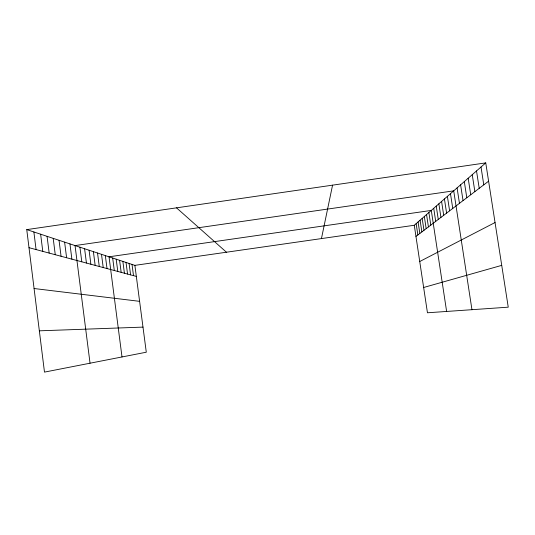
<?xml version="1.0" encoding="UTF-8"?>
<svg xmlns="http://www.w3.org/2000/svg" width="535" height="535" viewBox="0 0 535 535"><rect width="100%" height="100%" fill="white"/><g stroke="black" fill="none" stroke-linecap="round" stroke-linejoin="round"><path stroke-width="0.8" d="M321.448 238.59L332.563 185.157M414.277 225.268L485.747 162.887L508.25 307.177L427.452 312.781L414.277 225.268L134.88 265.36L26.75 229.615L44.479 372.113L146.289 352.211L134.88 265.36M415.956 236.403L488.602 181.184M419.734 261.521L495.049 222.527M423.646 287.489L501.73 265.367M26.75 229.615L485.747 162.887M39.343 330.824L142.992 327.112M34.079 288.519L139.608 301.339M28.997 247.685L136.331 276.408M176.517 207.841L226.452 252.219M481.012 167.02L483.78 184.842M476.518 170.946L479.213 188.32M472.244 174.671L474.873 191.617M468.178 178.222L470.733 194.76M464.306 181.599L466.801 197.756M460.608 184.829L463.042 200.612M457.084 187.905L459.458 203.333M471.957 309.698L453.713 190.848L75.04 245.578L90.04 363.205M450.483 193.663L452.75 208.436M447.394 196.365L449.607 210.823M444.431 198.946L446.598 213.111M441.589 201.427L443.709 215.304M438.861 203.808L440.934 217.417M436.239 206.102L438.272 219.444M433.718 208.302L435.704 221.39M446.625 311.457L431.29 210.422L109.02 256.807L122.007 356.959M428.883 212.522L430.789 225.128M426.562 214.548L428.435 226.914M424.329 216.501L426.168 228.639M422.175 218.38L423.974 230.304M420.095 220.193L421.868 231.909M418.089 221.945L419.828 233.461M416.156 223.637L417.862 234.959M132.031 264.417L133.503 275.652M129.082 263.441L130.58 274.87M126.026 262.431L127.551 274.054M122.869 261.388L124.414 273.218M119.593 260.304L121.164 272.348M116.195 259.181L117.794 271.446M112.678 258.017L114.296 270.509M105.335 255.59L107.013 268.563M101.503 254.326L103.215 267.547M97.53 253.008L99.263 266.49M93.391 251.644L95.156 265.387M89.084 250.22L90.883 264.243M84.597 248.735L86.436 263.053M79.922 247.19L81.795 261.816M69.945 243.893L71.891 259.161M64.615 242.134L66.601 257.75M59.044 240.289L61.064 256.265M53.199 238.356L55.259 254.713M47.073 236.33L49.173 253.088M40.633 234.203L42.787 251.376M33.872 231.969L36.072 249.577"/></g></svg>
